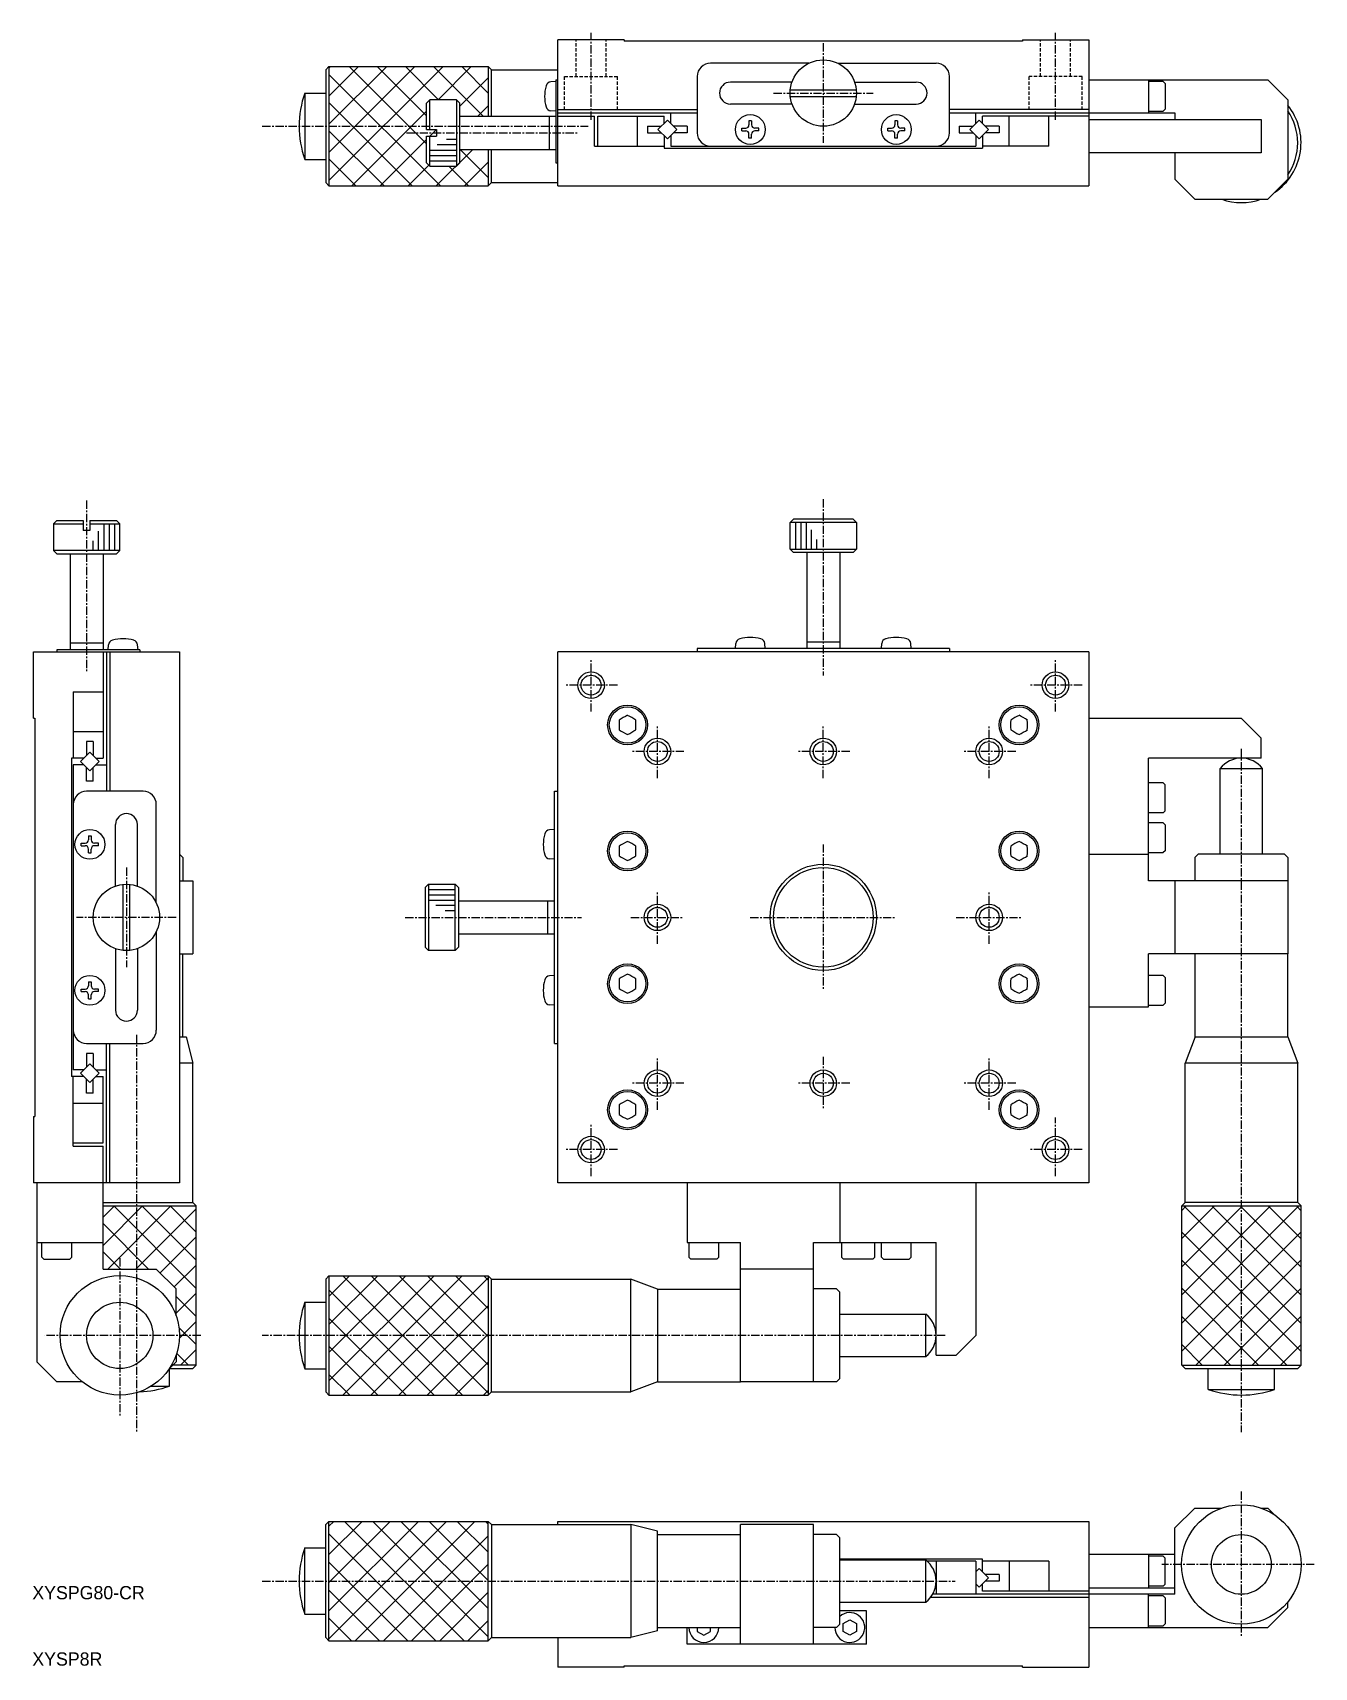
# Model space of a CAD drawing. Extents: x -120 to 320, y 32 to 279.
# Drawn here: x -119.9 to 73.2, y 32.5 to 278.8 of the extents above; entities that cross this region are included whole.
import ezdxf

# ---------------------------------------------------------------- set-up
doc = ezdxf.new("R2010")
doc.units = 0
doc.linetypes.add('CENTER', pattern=[2, 1.25, -0.25, 0.25, -0.25])
doc.linetypes.add('DASHED', pattern=[0.75, 0.5, -0.25])
doc.layers.get('0').update_dxf_attribs({"linetype": 'CONTINUOUS'})
doc.layers.add('CENTER', color=1, linetype='CENTER')

msp = doc.modelspace()

# ---------------------------------------------------------------- linework, layer by layer
at = {"color": 7, "linetype": 'CONTINUOUS'}
for p, q in [((-30.78, 277.71), (-40.78, 277.71)), ((-40.78, 255.71), (-40.78, 277.71)), ((-30.78, 277.71), (-30.78, 277.51)), ((29.22, 277.51), (-30.78, 277.51)), ((29.22, 277.71), (39.22, 277.71)), ((29.22, 277.71), (29.22, 277.51)), ((39.22, 277.71), (39.22, 255.71)), ((-75.28, 273.71), (-75.78, 273.21)), ((-75.28, 273.48), (-75.05, 273.71)), ((-75.28, 273.71), (-75.28, 255.71)), ((-75.28, 273.71), (-51.28, 273.71)), ((-51.28, 273.71), (-51.28, 266.21)), ((-51.28, 273.71), (-50.78, 273.21)), ((-2.96, 274.21), (-17.78, 274.21)), ((1.4, 274.21), (16.22, 274.21)), ((-75.78, 273.21), (-75.78, 256.21)), ((-50.78, 266.21), (-50.78, 273.21)), ((-50.78, 273.21), (-40.78, 273.21)), ((-41.08, 271.46), (-41.86, 271.4)), ((-41.08, 271.71), (-40.78, 271.71)), ((-41.08, 271.71), (-41.08, 259.21)), ((-19.78, 272.21), (-19.78, 263.71)), ((-5.5, 271.36), (-14.78, 271.36)), ((3.94, 271.36), (13.22, 271.36)), ((18.22, 263.71), (18.22, 272.21)), ((39.22, 271.71), (66.22, 271.71)), ((48.22, 271.71), (48.22, 266.71)), ((50.42, 271.46), (48.22, 271.46)), ((50.72, 271.16), (50.42, 271.46)), ((50.72, 271.16), (50.72, 267.26)), ((66.22, 271.71), (69.22, 268.71)), ((-78.92, 269.71), (-78.92, 259.71)), ((-78.92, 269.71), (-75.78, 269.71)), ((-60.58, 268.21), (-60.08, 268.71)), ((-60.08, 264.21), (-60.08, 268.71)), ((-56.08, 268.71), (-60.08, 268.71)), ((-56.08, 268.71), (-56.08, 258.71)), ((-55.58, 268.21), (-56.08, 268.71)), ((-5.76, 270.21), (4.19, 270.21)), ((-5.76, 269.21), (4.19, 269.21)), ((69.22, 268.71), (69.22, 256.71)), ((-60.58, 264.21), (-60.58, 268.21)), ((-55.58, 259.21), (-55.58, 268.21)), ((-55.58, 266.21), (-41.08, 266.21)), ((-42.08, 266.21), (-42.08, 261.21)), ((-41.08, 266.96), (-41.86, 267.03)), ((-40.78, 267.21), (-19.78, 267.21)), ((-40.78, 266.71), (-19.78, 266.71)), ((-40.78, 266.21), (-35.28, 266.21)), ((-35.28, 261.71), (-35.28, 266.21)), ((-34.78, 266.21), (-24.78, 266.21)), ((-34.78, 261.71), (-34.78, 266.21)), ((-28.78, 261.71), (-28.78, 266.21)), ((-24.78, 265.13), (-24.78, 266.21)), ((-23.78, 265.13), (-23.78, 266.71)), ((-5.5, 268.06), (-14.78, 268.06)), ((3.94, 268.06), (13.22, 268.06)), ((39.22, 267.21), (18.22, 267.21)), ((18.22, 266.71), (52.22, 266.71)), ((22.21, 265.13), (22.21, 266.71)), ((23.22, 265.13), (23.22, 266.21)), ((39.22, 266.21), (23.22, 266.21)), ((27.22, 261.71), (27.22, 266.21)), ((33.22, 261.71), (33.22, 266.21)), ((48.22, 266.96), (50.42, 266.96)), ((50.72, 267.26), (50.42, 266.96)), ((52.22, 266.71), (52.22, 265.71)), ((-60.58, 264.21), (-59.08, 264.21)), ((-59.09, 264.21), (-60.09, 263.21)), ((-59.08, 264.21), (-59.08, 263.21)), ((-27.28, 264.71), (-27.28, 263.71)), ((-27.28, 264.71), (-25.2, 264.71)), ((-27.28, 263.71), (-25.2, 263.71)), ((-25.7, 264.21), (-24.28, 265.63)), ((-25.7, 264.21), (-24.28, 262.8)), ((-24.28, 265.63), (-22.87, 264.21)), ((-24.28, 262.8), (-22.87, 264.21)), ((-21.28, 264.71), (-23.37, 264.71)), ((-21.28, 263.71), (-23.37, 263.71)), ((-21.28, 264.71), (-21.28, 263.71)), ((-13.08, 264.41), (-12.48, 264.41)), ((-13.08, 264.01), (-13.08, 264.41)), ((-13.08, 264.01), (-12.48, 264.01)), ((-11.98, 265.51), (-11.98, 264.91)), ((-11.58, 265.51), (-11.98, 265.51)), ((-11.58, 265.51), (-11.58, 264.91)), ((-10.48, 264.41), (-11.08, 264.41)), ((-10.48, 264.01), (-11.08, 264.01)), ((-10.48, 264.01), (-10.48, 264.41)), ((8.92, 264.41), (9.52, 264.41)), ((8.92, 264.01), (8.92, 264.41)), ((8.92, 264.01), (9.52, 264.01)), ((10.02, 265.51), (10.02, 264.91)), ((10.42, 265.51), (10.02, 265.51)), ((10.42, 265.51), (10.42, 264.91)), ((11.52, 264.41), (10.92, 264.41)), ((11.52, 264.01), (10.92, 264.01)), ((11.52, 264.01), (11.52, 264.41)), ((19.72, 264.71), (21.8, 264.71)), ((19.72, 264.71), (19.72, 263.71)), ((19.72, 263.71), (21.8, 263.71)), ((22.72, 265.63), (21.3, 264.21)), ((22.72, 262.8), (21.3, 264.21)), ((24.13, 264.21), (22.72, 265.63)), ((24.13, 264.21), (22.72, 262.8)), ((25.72, 264.71), (23.63, 264.71)), ((25.72, 263.71), (23.63, 263.71)), ((25.72, 264.71), (25.72, 263.71)), ((39.22, 265.71), (65.22, 265.71)), ((65.22, 265.71), (65.22, 260.71)), ((-60.58, 259.21), (-60.58, 263.21)), ((-60.58, 263.21), (-59.08, 263.21)), ((-60.08, 258.71), (-60.08, 263.21)), ((-55.58, 261.21), (-41.08, 261.21)), ((-51.28, 261.21), (-51.28, 255.71)), ((-50.78, 256.21), (-50.78, 261.21)), ((-35.28, 261.71), (-24.78, 261.71)), ((-24.78, 263.3), (-24.78, 261.41)), ((-24.78, 261.41), (23.22, 261.41)), ((-23.78, 263.3), (-23.78, 261.71)), ((-23.78, 261.71), (22.22, 261.71)), ((-11.98, 262.91), (-11.98, 263.51)), ((-11.58, 262.91), (-11.98, 262.91)), ((-11.58, 262.91), (-11.58, 263.51)), ((10.02, 262.91), (10.02, 263.51)), ((10.42, 262.91), (10.02, 262.91)), ((10.42, 262.91), (10.42, 263.51)), ((22.22, 263.3), (22.22, 261.71)), ((23.22, 263.3), (23.22, 261.41)), ((33.22, 261.71), (23.22, 261.71)), ((-78.92, 259.71), (-75.78, 259.71)), ((-60.58, 259.21), (-60.08, 258.71)), ((-60.08, 258.71), (-56.08, 258.71)), ((-56.08, 258.71), (-55.58, 259.21)), ((-41.08, 259.21), (-40.78, 259.21)), ((65.22, 260.71), (39.22, 260.71)), ((52.22, 260.71), (52.22, 256.71)), ((-75.28, 255.71), (-75.78, 256.21)), ((-50.78, 256.21), (-51.28, 255.71)), ((-50.78, 256.21), (-40.78, 256.21)), ((52.22, 256.71), (55.22, 253.71)), ((66.22, 253.71), (69.22, 256.71)), ((-75.28, 255.71), (-51.28, 255.71)), ((-40.78, 255.71), (39.22, 255.71)), ((55.22, 253.71), (66.22, 253.71)), ((-116.31, 205.28), (-116.81, 204.78)), ((-116.81, 204.78), (-112.31, 204.78)), ((-116.81, 204.78), (-116.81, 200.78)), ((-116.31, 205.28), (-112.31, 205.28)), ((-112.31, 205.28), (-112.31, 203.78)), ((-111.31, 205.28), (-107.31, 205.28)), ((-111.31, 205.28), (-111.31, 203.78)), ((-111.31, 204.78), (-106.81, 204.78)), ((-107.31, 205.28), (-106.81, 204.78)), ((-106.81, 200.78), (-106.81, 204.78)), ((-5.28, 205.48), (-5.78, 204.98)), ((4.22, 204.98), (-5.78, 204.98)), ((-5.78, 200.98), (-5.78, 204.98)), ((3.72, 205.48), (-5.28, 205.48)), ((3.72, 205.48), (4.22, 204.98)), ((4.22, 204.98), (4.22, 200.98)), ((-111.31, 203.78), (-112.31, 203.78)), ((-106.81, 200.78), (-116.81, 200.78)), ((-116.81, 200.78), (-116.31, 200.28)), ((-116.31, 200.28), (-107.31, 200.28)), ((-114.31, 200.28), (-114.31, 185.78)), ((-109.31, 200.28), (-109.31, 185.78)), ((-107.31, 200.28), (-106.81, 200.78)), ((-5.78, 200.98), (4.22, 200.98)), ((-5.28, 200.48), (-5.78, 200.98)), ((3.72, 200.48), (-5.28, 200.48)), ((-3.28, 200.48), (-3.28, 185.98)), ((1.72, 200.48), (1.72, 185.98)), ((4.22, 200.98), (3.72, 200.48)), ((-119.81, 175.48), (-119.81, 185.48)), ((-119.81, 185.48), (-97.81, 185.48)), ((-116.31, 185.78), (-116.31, 185.48)), ((-103.81, 185.78), (-116.31, 185.78)), ((-109.31, 186.78), (-114.31, 186.78)), ((-109.31, 185.48), (-109.31, 169.48)), ((-108.81, 185.48), (-108.81, 164.48)), ((-108.56, 185.78), (-108.49, 186.56)), ((-108.31, 185.48), (-108.31, 164.48)), ((-104.06, 185.78), (-104.13, 186.56)), ((-103.81, 185.78), (-103.81, 185.48)), ((-97.81, 185.48), (-97.81, 105.48)), ((-40.78, 105.48), (-40.78, 185.48)), ((39.22, 185.48), (-40.78, 185.48)), ((18.22, 185.98), (-19.78, 185.98)), ((-19.78, 185.98), (-19.78, 185.48)), ((-14.03, 185.98), (-13.96, 186.76)), ((-9.53, 185.98), (-9.6, 186.76)), ((-3.28, 186.98), (1.72, 186.98)), ((7.97, 185.98), (8.04, 186.76)), ((12.47, 185.98), (12.4, 186.76)), ((18.22, 185.98), (18.22, 185.48)), ((39.22, 185.48), (39.22, 105.48)), ((-113.81, 179.48), (-113.81, 169.48)), ((-113.81, 179.48), (-109.31, 179.48)), ((-119.81, 175.48), (-119.61, 175.48)), ((-119.61, 175.48), (-119.61, 115.48)), ((39.22, 175.48), (62.22, 175.48)), ((62.22, 175.48), (65.22, 172.48)), ((-113.81, 173.48), (-109.31, 173.48)), ((65.22, 169.48), (65.22, 172.48)), ((-111.31, 170.39), (-112.72, 168.98)), ((-110.81, 171.98), (-111.81, 171.98)), ((-111.81, 171.98), (-111.81, 169.9)), ((-111.31, 170.39), (-109.9, 168.98)), ((-110.81, 171.98), (-110.81, 169.89)), ((-114.11, 169.48), (-114.11, 121.48)), ((-112.22, 169.48), (-114.11, 169.48)), ((-112.22, 168.48), (-113.81, 168.48)), ((-113.81, 168.48), (-113.81, 122.48)), ((-112.72, 168.98), (-111.31, 167.57)), ((-111.81, 165.98), (-111.81, 168.07)), ((-109.9, 168.98), (-111.31, 167.57)), ((-110.81, 165.98), (-110.81, 168.07)), ((-110.4, 169.48), (-109.31, 169.48)), ((-110.4, 168.48), (-108.81, 168.48)), ((48.22, 150.98), (48.22, 169.48)), ((65.22, 169.48), (48.22, 169.48)), ((59.04, 167.91), (65.39, 167.91)), ((59.04, 154.98), (59.04, 167.91)), ((65.39, 154.98), (65.39, 167.91)), ((-110.81, 165.98), (-111.81, 165.98)), ((50.42, 165.73), (48.22, 165.73)), ((50.72, 165.43), (50.42, 165.73)), ((50.72, 161.53), (50.72, 165.43)), ((-103.31, 164.48), (-111.81, 164.48)), ((-41.28, 126.48), (-41.28, 164.48)), ((-41.28, 164.48), (-40.78, 164.48)), ((-101.31, 147.66), (-101.31, 162.48)), ((50.42, 161.23), (48.22, 161.23)), ((50.72, 161.53), (50.42, 161.23)), ((-111.51, 157.78), (-111.51, 157.18)), ((-111.51, 157.78), (-111.11, 157.78)), ((-111.11, 157.78), (-111.11, 157.18)), ((-107.46, 150.2), (-107.46, 159.48)), ((-104.16, 150.2), (-104.16, 159.48)), ((-41.28, 158.73), (-42.06, 158.66)), ((50.42, 159.73), (48.22, 159.73)), ((50.72, 159.43), (50.42, 159.73)), ((50.72, 159.43), (50.72, 155.53)), ((-112.61, 156.68), (-112.01, 156.68)), ((-112.61, 156.28), (-112.61, 156.68)), ((-112.61, 156.28), (-112.01, 156.28)), ((-111.51, 155.18), (-111.51, 155.78)), ((-111.11, 155.18), (-111.11, 155.78)), ((-110.01, 156.68), (-110.61, 156.68)), ((-110.01, 156.28), (-110.61, 156.28)), ((-110.01, 156.28), (-110.01, 156.68)), ((48.22, 155.23), (50.42, 155.23)), ((50.72, 155.53), (50.42, 155.23)), ((-111.51, 155.18), (-111.11, 155.18)), ((-97.31, 154.48), (-97.81, 154.98)), ((-97.31, 154.48), (-97.31, 150.98)), ((-41.28, 154.23), (-42.06, 154.3)), ((39.22, 154.98), (48.22, 154.98)), ((55.22, 154.48), (55.72, 154.98)), ((55.22, 154.48), (55.22, 150.98)), ((68.72, 154.98), (55.72, 154.98)), ((69.22, 154.48), (68.72, 154.98)), ((69.22, 154.48), (69.22, 139.98)), ((-106.31, 140.51), (-106.31, 150.46)), ((-105.31, 140.51), (-105.31, 150.46)), ((-97.81, 150.98), (-95.81, 150.98)), ((-95.81, 150.98), (-95.81, 139.98)), ((-60.78, 149.98), (-60.28, 150.48)), ((-60.28, 150.48), (-60.28, 140.48)), ((-60.28, 150.48), (-56.28, 150.48)), ((-56.28, 140.48), (-56.28, 150.48)), ((-56.28, 150.48), (-55.78, 149.98)), ((69.22, 150.98), (48.22, 150.98)), ((52.22, 150.98), (52.22, 139.98)), ((-60.78, 149.98), (-60.78, 140.98)), ((-55.78, 149.98), (-55.78, 140.98)), ((-55.78, 147.98), (-41.28, 147.98)), ((-42.28, 142.98), (-42.28, 147.98)), ((-101.31, 143.3), (-101.31, 128.48)), ((-55.78, 142.98), (-41.28, 142.98)), ((-107.46, 140.76), (-107.46, 131.48)), ((-104.16, 140.76), (-104.16, 131.48)), ((-60.78, 140.98), (-60.28, 140.48)), ((-56.28, 140.48), (-60.28, 140.48)), ((-55.78, 140.98), (-56.28, 140.48)), ((-97.81, 139.98), (-95.81, 139.98)), ((-97.31, 127.48), (-97.31, 139.98)), ((48.22, 131.98), (48.22, 139.98)), ((69.22, 139.98), (48.22, 139.98)), ((55.24, 127.48), (55.24, 139.98)), ((69.24, 127.48), (69.24, 139.98)), ((-111.51, 135.78), (-111.51, 135.18)), ((-111.51, 135.78), (-111.11, 135.78)), ((-111.11, 135.78), (-111.11, 135.18)), ((-41.28, 136.73), (-42.06, 136.66)), ((50.42, 136.73), (48.22, 136.73)), ((50.72, 136.43), (50.42, 136.73)), ((50.72, 136.43), (50.72, 132.53)), ((-112.61, 134.68), (-112.01, 134.68)), ((-112.61, 134.28), (-112.61, 134.68)), ((-112.61, 134.28), (-112.01, 134.28)), ((-111.51, 133.18), (-111.51, 133.78)), ((-111.51, 133.18), (-111.11, 133.18)), ((-111.11, 133.18), (-111.11, 133.78)), ((-110.01, 134.68), (-110.61, 134.68)), ((-110.01, 134.28), (-110.61, 134.28)), ((-110.01, 134.28), (-110.01, 134.68)), ((-41.28, 132.23), (-42.06, 132.3)), ((39.22, 131.98), (48.22, 131.98)), ((48.22, 132.23), (50.42, 132.23)), ((50.72, 132.53), (50.42, 132.23)), ((-111.81, 126.48), (-103.31, 126.48)), ((-108.81, 105.48), (-108.81, 126.48)), ((-108.31, 105.48), (-108.31, 126.48)), ((-97.81, 127.48), (-96.81, 127.48)), ((-96.81, 127.48), (-95.81, 123.48)), ((-41.28, 126.48), (-40.78, 126.48)), ((55.24, 127.48), (53.74, 123.48)), ((55.24, 127.48), (69.24, 127.48)), ((69.24, 127.48), (70.74, 123.48)), ((-112.72, 121.98), (-111.31, 123.39)), ((-111.81, 124.98), (-111.81, 122.9)), ((-110.81, 124.98), (-111.81, 124.98)), ((-109.9, 121.98), (-111.31, 123.39)), ((-110.81, 124.98), (-110.81, 122.89)), ((-95.81, 123.48), (-97.81, 123.48)), ((-95.81, 102.48), (-95.81, 123.48)), ((70.74, 123.48), (53.74, 123.48)), ((53.74, 102.48), (53.74, 123.48)), ((70.74, 102.48), (70.74, 123.48)), ((-112.22, 121.48), (-114.11, 121.48)), ((-112.22, 122.48), (-113.81, 122.48)), ((-113.81, 110.98), (-113.81, 121.48)), ((-111.31, 120.57), (-112.72, 121.98)), ((-111.81, 118.98), (-111.81, 121.07)), ((-111.31, 120.57), (-109.9, 121.98)), ((-110.81, 118.98), (-110.81, 121.07)), ((-110.4, 122.48), (-108.81, 122.48)), ((-110.4, 121.48), (-109.31, 121.48)), ((-109.31, 111.48), (-109.31, 121.48)), ((-110.81, 118.98), (-111.81, 118.98)), ((-113.81, 117.48), (-109.31, 117.48)), ((-119.81, 115.48), (-119.81, 105.48)), ((-119.81, 115.48), (-119.61, 115.48)), ((-113.81, 111.48), (-109.31, 111.48)), ((-113.81, 110.98), (-109.31, 110.98)), ((-109.31, 92.48), (-109.31, 110.98)), ((-97.81, 105.48), (-119.81, 105.48)), ((-119.31, 105.48), (-119.31, 78.48)), ((39.22, 105.48), (-40.78, 105.48)), ((-21.28, 105.48), (-21.28, 96.48)), ((1.72, 105.48), (1.72, 96.48)), ((22.22, 105.48), (22.22, 82.48)), ((-109.31, 102.48), (-95.81, 102.48)), ((-109.31, 101.98), (-95.31, 101.98)), ((-95.81, 102.48), (-95.31, 101.98)), ((-95.31, 77.98), (-95.31, 101.98)), ((53.24, 101.98), (53.74, 102.48)), ((53.24, 101.98), (71.24, 101.98)), ((53.24, 77.98), (53.24, 101.98)), ((70.74, 102.48), (53.74, 102.48)), ((70.74, 102.48), (71.24, 101.98)), ((71.24, 77.98), (71.24, 101.98)), ((-119.31, 96.48), (-109.31, 96.48)), ((-118.56, 94.28), (-118.56, 96.48)), ((-114.06, 94.28), (-114.06, 96.48)), ((-21.28, 96.48), (-13.28, 96.48)), ((-21.03, 96.48), (-21.03, 94.28)), ((-16.53, 94.28), (-16.53, 96.48)), ((-13.28, 75.48), (-13.28, 96.48)), ((-2.28, 75.48), (-2.28, 96.48)), ((-2.28, 96.48), (16.22, 96.48)), ((1.97, 96.48), (1.97, 94.28)), ((6.97, 94.28), (6.97, 96.48)), ((7.97, 94.28), (7.97, 96.48)), ((12.47, 94.28), (12.47, 96.48)), ((16.22, 79.48), (16.22, 96.48)), ((-118.26, 93.98), (-118.56, 94.28)), ((-118.26, 93.98), (-114.36, 93.98)), ((-114.36, 93.98), (-114.06, 94.28)), ((-20.73, 93.98), (-21.03, 94.28)), ((-16.83, 93.98), (-20.73, 93.98)), ((-16.83, 93.98), (-16.53, 94.28)), ((2.27, 93.98), (1.97, 94.28)), ((6.67, 93.98), (2.27, 93.98)), ((6.67, 93.98), (6.97, 94.28)), ((8.27, 93.98), (7.97, 94.28)), ((8.27, 93.98), (12.17, 93.98)), ((12.17, 93.98), (12.47, 94.28)), ((-109.31, 92.48), (-101.31, 92.48)), ((-101.31, 92.48), (-98.31, 89.48)), ((-75.28, 91.46), (-75.78, 90.96)), ((-75.28, 91.46), (-75.28, 73.46)), ((-75.28, 91.46), (-51.28, 91.46)), ((-51.28, 91.46), (-51.28, 73.46)), ((-51.28, 91.46), (-50.78, 90.96)), ((-2.28, 92.48), (-13.28, 92.48)), ((-98.31, 85.44), (-98.31, 89.48)), ((-75.78, 90.96), (-75.78, 73.96)), ((-50.78, 73.96), (-50.78, 90.96)), ((-50.78, 90.96), (-29.78, 90.96)), ((-25.78, 89.46), (-29.78, 90.96)), ((-29.78, 73.96), (-29.78, 90.96)), ((-25.78, 89.46), (-13.28, 89.46)), ((-25.78, 89.46), (-25.78, 75.46)), ((1.22, 89.48), (-2.28, 89.48)), ((1.22, 89.48), (1.72, 88.98)), ((1.72, 75.98), (1.72, 88.98)), ((-78.92, 87.46), (-78.92, 77.46)), ((-78.92, 87.46), (-75.78, 87.46)), ((1.72, 85.66), (14.65, 85.66)), ((14.65, 79.31), (14.65, 85.66)), ((22.22, 82.48), (19.22, 79.48)), ((-98.31, 79.52), (-98.31, 78.48)), ((1.72, 79.31), (14.65, 79.31)), ((16.22, 79.48), (19.22, 79.48)), ((-119.31, 78.48), (-116.31, 75.48)), ((-99.36, 77.43), (-98.31, 78.48)), ((-99.31, 77.48), (-95.81, 77.48)), ((-99.31, 74.84), (-99.31, 77.48)), ((-95.31, 77.98), (-98.81, 77.98)), ((-95.31, 77.98), (-95.81, 77.48)), ((-78.92, 77.46), (-75.78, 77.46)), ((53.24, 77.98), (71.24, 77.98)), ((53.24, 77.98), (53.74, 77.48)), ((53.74, 77.48), (70.74, 77.48)), ((57.24, 74.34), (57.24, 77.48)), ((67.24, 74.34), (67.24, 77.48)), ((71.24, 77.98), (70.74, 77.48)), ((-112.47, 75.48), (-116.31, 75.48)), ((-102.06, 74.84), (-99.31, 74.84)), ((-75.28, 73.46), (-75.78, 73.96)), ((-50.78, 73.96), (-51.28, 73.46)), ((-50.78, 73.96), (-29.78, 73.96)), ((-25.78, 75.46), (-29.78, 73.96)), ((-25.78, 75.46), (-13.28, 75.46)), ((1.22, 75.48), (-13.28, 75.48)), ((1.22, 75.48), (1.72, 75.98)), ((57.24, 74.34), (67.24, 74.34)), ((-75.28, 73.46), (-51.28, 73.46)), ((-75.28, 54.45), (-75.78, 53.95)), ((-75.28, 36.45), (-75.28, 54.45)), ((-75.28, 54.45), (-51.28, 54.45)), ((-51.28, 36.45), (-51.28, 54.45)), ((-50.78, 53.95), (-51.28, 54.45)), ((-40.78, 53.95), (-40.78, 54.45)), ((-40.78, 54.45), (39.22, 54.45)), ((39.22, 54.45), (39.22, 32.45)), ((55.22, 56.45), (52.22, 53.45)), ((55.22, 56.45), (59.26, 56.45)), ((65.18, 56.45), (66.22, 56.45)), ((66.22, 56.45), (67.27, 55.4)), ((-75.78, 36.95), (-75.78, 53.95)), ((-50.78, 53.95), (-29.78, 53.95)), ((-50.78, 53.95), (-50.78, 36.95)), ((-25.78, 52.95), (-29.78, 53.95)), ((-29.78, 53.95), (-29.78, 36.95)), ((-25.78, 37.95), (-25.78, 52.95)), ((-25.78, 52.45), (-13.28, 52.45)), ((-2.28, 53.95), (-13.28, 53.95)), ((-13.28, 35.95), (-13.28, 53.95)), ((-2.28, 35.95), (-2.28, 53.95)), ((1.22, 52.45), (-2.28, 52.45)), ((1.22, 52.45), (1.72, 51.95)), ((1.72, 38.95), (1.72, 51.95)), ((52.22, 43.45), (52.22, 53.45)), ((-78.92, 40.45), (-78.92, 50.45)), ((-78.92, 50.45), (-75.78, 50.45)), ((52.22, 49.45), (39.22, 49.45)), ((48.22, 49.45), (48.22, 44.45)), ((23.22, 48.75), (1.72, 48.75)), ((1.72, 48.63), (14.65, 48.63)), ((14.65, 42.28), (14.65, 48.63)), ((22.22, 48.45), (14.86, 48.45)), ((16.22, 48.45), (16.22, 43.45)), ((22.22, 48.45), (22.22, 43.45)), ((22.72, 47.35), (22.22, 46.85)), ((24.13, 45.93), (22.72, 47.35)), ((23.22, 46.85), (23.22, 48.75)), ((33.22, 48.45), (23.22, 48.45)), ((27.22, 48.45), (27.22, 43.95)), ((33.22, 48.45), (33.22, 43.95)), ((50.42, 49.2), (48.22, 49.2)), ((50.72, 48.9), (50.42, 49.2)), ((50.72, 45), (50.72, 48.9)), ((22.72, 44.52), (22.22, 45.02)), ((24.13, 45.93), (22.72, 44.52)), ((23.22, 43.95), (23.22, 45.02)), ((25.72, 46.43), (23.63, 46.43)), ((25.72, 45.43), (23.63, 45.43)), ((25.72, 46.43), (25.72, 45.43)), ((39.22, 44.45), (52.22, 44.45)), ((50.42, 44.7), (48.22, 44.7)), ((50.72, 45), (50.42, 44.7)), ((1.72, 42.28), (14.65, 42.28)), ((39.22, 42.95), (15.34, 42.95)), ((52.22, 43.45), (15.68, 43.45)), ((39.22, 43.95), (23.22, 43.95)), ((48.22, 38.45), (48.22, 43.45)), ((50.42, 43.2), (48.22, 43.2)), ((50.72, 42.9), (50.42, 43.2)), ((50.72, 42.9), (50.72, 39)), ((69.22, 41.45), (69.22, 42.29)), ((-78.92, 40.45), (-75.78, 40.45)), ((5.72, 40.95), (1.72, 40.95)), ((2.22, 39.03), (3.22, 39.61)), ((3.22, 39.61), (4.22, 39.03)), ((5.72, 35.95), (5.72, 40.95)), ((69.22, 41.45), (66.22, 38.45)), ((-25.78, 37.95), (-29.78, 36.95)), ((-25.78, 38.45), (-13.28, 38.45)), ((-21.28, 35.95), (-21.28, 38.45)), ((-19.78, 38.45), (-19.78, 37.87)), ((-19.78, 37.87), (-18.78, 37.3)), ((-18.78, 37.3), (-17.78, 37.87)), ((-17.78, 37.87), (-17.78, 38.45)), ((1.22, 38.45), (-2.28, 38.45)), ((1.22, 38.45), (1.72, 38.95)), ((2.22, 37.87), (2.22, 39.03)), ((3.22, 37.3), (2.22, 37.87)), ((4.22, 37.87), (3.22, 37.3)), ((4.22, 39.03), (4.22, 37.87)), ((39.22, 38.45), (66.22, 38.45)), ((48.22, 38.7), (50.42, 38.7)), ((50.72, 39), (50.42, 38.7)), ((-75.28, 36.45), (-75.78, 36.95)), ((-75.28, 36.45), (-51.28, 36.45)), ((-51.28, 36.45), (-50.78, 36.95)), ((-50.78, 36.95), (-29.78, 36.95)), ((-40.78, 36.95), (-40.78, 32.45)), ((5.72, 35.95), (-21.28, 35.95)), ((-30.78, 32.45), (-40.78, 32.45)), ((-30.78, 32.45), (-30.78, 32.65)), ((-30.78, 32.65), (29.22, 32.65)), ((29.22, 32.45), (29.22, 32.65)), ((29.22, 32.45), (39.22, 32.45))]:
    msp.add_line(p, q, dxfattribs=at)
at = {"color": 3, "linetype": 'DASHED'}
for p, q in [((-38.03, 272.21), (-38.03, 277.71)), ((-33.53, 272.21), (-33.53, 277.71)), ((31.97, 272.21), (31.97, 277.71)), ((36.47, 272.21), (36.47, 277.71)), ((-39.78, 267.21), (-39.78, 272.21)), ((-39.78, 272.21), (-31.78, 272.21)), ((-31.78, 267.21), (-31.78, 272.21)), ((30.22, 267.21), (30.22, 272.21)), ((38.22, 272.21), (30.22, 272.21)), ((38.22, 267.21), (38.22, 272.21))]:
    msp.add_line(p, q, dxfattribs=at)
at = {"color": 3, "linetype": 'CONTINUOUS'}
for p, q in [((-75.28, 269.24), (-70.81, 273.71)), ((-75.28, 265), (-66.56, 273.71)), ((-75.28, 260.75), (-62.32, 273.71)), ((-75.28, 256.51), (-58.08, 273.71)), ((-60.58, 262.05), (-72.24, 273.71)), ((-68, 273.71), (-60.58, 266.3)), ((-63.76, 273.71), (-58.76, 268.71)), ((-59.52, 273.71), (-52.02, 266.21)), ((-58.84, 268.71), (-53.84, 273.71)), ((-55.27, 273.71), (-51.28, 269.72)), ((-75.28, 272.51), (-58.49, 255.71)), ((-55.58, 267.73), (-51.28, 272.03)), ((-75.28, 268.27), (-62.73, 255.71)), ((-71.84, 255.71), (-60.58, 266.97)), ((-52.85, 266.21), (-51.28, 267.78)), ((-75.28, 264.02), (-66.97, 255.71)), ((-60.58, 262.73), (-67.59, 255.71)), ((-59.11, 255.71), (-53.61, 261.21)), ((-56.08, 261.91), (-58.98, 261.91)), ((-56.08, 262.71), (-57.56, 262.71)), ((-55.5, 261.21), (-51.28, 257)), ((-75.28, 259.78), (-71.21, 255.71)), ((-63.35, 255.71), (-60.22, 258.85)), ((-60.08, 261.11), (-56.08, 261.11)), ((-60.08, 260.31), (-56.08, 260.31)), ((-60.08, 259.51), (-56.08, 259.51)), ((-54.24, 255.71), (-57.24, 258.71)), ((-54.86, 255.71), (-51.28, 259.3)), ((-109.21, 204.78), (-109.21, 200.78)), ((-108.41, 204.78), (-108.41, 200.78)), ((-107.61, 204.78), (-107.61, 200.78)), ((-4.98, 204.98), (-4.98, 200.98)), ((-4.18, 204.98), (-4.18, 200.98)), ((-3.38, 204.98), (-3.38, 200.98)), ((-110.81, 200.78), (-110.81, 202.25)), ((-110.01, 200.78), (-110.01, 203.68)), ((-2.58, 200.98), (-2.58, 203.88)), ((-1.78, 200.98), (-1.78, 202.45)), ((-60.28, 149.68), (-56.28, 149.68)), ((-60.28, 148.88), (-56.28, 148.88)), ((-60.28, 148.08), (-56.28, 148.08)), ((-56.28, 147.28), (-59.18, 147.28)), ((-56.28, 146.48), (-57.76, 146.48)), ((-107.62, 101.98), (-109.31, 100.29)), ((-103.37, 101.98), (-109.31, 96.04)), ((-99.13, 101.98), (-108.63, 92.48)), ((-95.31, 89.56), (-107.73, 101.98)), ((-95.31, 101.56), (-104.39, 92.48)), ((-95.31, 93.81), (-103.48, 101.98)), ((-95.31, 98.05), (-99.24, 101.98)), ((53.24, 84.33), (70.89, 101.98)), ((53.24, 88.57), (66.64, 101.98)), ((53.24, 92.81), (62.4, 101.98)), ((53.24, 97.06), (58.16, 101.98)), ((53.24, 101.3), (53.92, 101.98)), ((53.55, 101.98), (71.24, 84.29)), ((57.79, 101.98), (71.24, 88.54)), ((62.03, 101.98), (71.24, 92.78)), ((66.28, 101.98), (71.24, 97.02)), ((70.52, 101.98), (71.24, 101.26)), ((-102.47, 92.48), (-109.31, 99.32)), ((-95.31, 97.32), (-100.73, 91.9)), ((53.24, 80.09), (71.24, 98.09)), ((53.24, 98.05), (71.24, 80.05)), ((-106.71, 92.48), (-109.31, 95.08)), ((53.24, 93.81), (69.06, 77.98)), ((55.37, 77.98), (71.24, 93.84)), ((-95.31, 93.07), (-98.61, 89.78)), ((-59.45, 91.46), (-75.28, 75.63)), ((-63.7, 91.46), (-75.28, 79.88)), ((-67.94, 91.46), (-75.28, 84.12)), ((-72.18, 91.46), (-75.28, 88.36)), ((-55.21, 91.46), (-73.21, 73.46)), ((-73.18, 91.46), (-55.18, 73.46)), ((-68.93, 91.46), (-51.28, 73.81)), ((-64.69, 91.46), (-51.28, 78.05)), ((-60.45, 91.46), (-51.28, 82.3)), ((-56.21, 91.46), (-51.28, 86.54)), ((-51.96, 91.46), (-51.28, 90.78)), ((-95.31, 88.83), (-98.31, 85.83)), ((-75.28, 89.33), (-59.42, 73.46)), ((-51.28, 91.15), (-68.97, 73.46)), ((53.24, 89.57), (64.82, 77.98)), ((59.62, 77.98), (71.24, 89.6)), ((-95.31, 85.32), (-98.31, 88.32)), ((-51.28, 86.91), (-64.73, 73.46)), ((-95.31, 84.59), (-97.82, 82.08)), ((-75.28, 85.08), (-63.66, 73.46)), ((53.24, 85.32), (60.58, 77.98)), ((63.86, 77.98), (71.24, 85.36)), ((-95.31, 81.08), (-97.89, 83.65)), ((-51.28, 82.66), (-60.48, 73.46)), ((-96.46, 77.98), (-98.23, 79.76)), ((-95.31, 80.35), (-97.68, 77.98)), ((-75.28, 80.84), (-67.9, 73.46)), ((53.24, 81.08), (56.34, 77.98)), ((68.1, 77.98), (71.24, 81.12)), ((-75.28, 76.6), (-72.15, 73.46)), ((-51.28, 78.42), (-56.24, 73.46)), ((-51.28, 74.18), (-52, 73.46)), ((-74.54, 54.45), (-75.28, 53.71)), ((-70.29, 54.45), (-75.28, 49.46)), ((-66.05, 54.45), (-75.28, 45.22)), ((-61.81, 54.45), (-75.28, 40.98)), ((-57.57, 54.45), (-75.28, 36.73)), ((-54.93, 36.45), (-72.93, 54.45)), ((-53.32, 54.45), (-71.32, 36.45)), ((-51.28, 37.05), (-68.68, 54.45)), ((-51.28, 41.29), (-64.44, 54.45)), ((-51.28, 45.53), (-60.2, 54.45)), ((-51.28, 49.78), (-55.96, 54.45)), ((-51.28, 54.02), (-51.71, 54.45)), ((-59.17, 36.45), (-75.28, 52.56)), ((-51.28, 52.25), (-67.08, 36.45)), ((-63.41, 36.45), (-75.28, 48.32)), ((-51.28, 48.01), (-62.84, 36.45)), ((-67.65, 36.45), (-75.28, 44.08)), ((-51.28, 43.76), (-58.59, 36.45)), ((-71.9, 36.45), (-75.28, 39.84)), ((-51.28, 39.52), (-54.35, 36.45))]:
    msp.add_line(p, q, dxfattribs=at)
at = {"color": 7, "linetype": 'CONTINUOUS'}
for centre, radius in [((-0.78, 269.71), 5), ((-11.78, 264.21), 2.25), ((10.22, 264.21), 2.25), ((-35.78, 180.48), 1.5), ((34.22, 180.48), 1.5), ((-30.28, 174.48), 3), ((28.72, 174.48), 3), ((-30.28, 174.48), 2.75), ((28.72, 174.48), 2.75), ((-25.78, 170.48), 1.5), ((-0.78, 170.48), 1.5), ((24.22, 170.48), 1.5), ((-111.31, 156.48), 2.25), ((-30.28, 155.48), 3), ((-30.28, 155.48), 2.75), ((28.72, 155.48), 3), ((28.72, 155.48), 2.75), ((-0.78, 145.48), 7.5), ((-105.81, 145.48), 5), ((-25.78, 145.48), 1.5), ((24.22, 145.48), 1.5), ((-30.28, 135.48), 3), ((-30.28, 135.48), 2.75), ((28.72, 135.48), 3), ((28.72, 135.48), 2.75), ((-111.31, 134.48), 2.25), ((-25.78, 120.48), 1.5), ((-0.78, 120.48), 1.5), ((24.22, 120.48), 1.5), ((-30.28, 116.48), 3), ((-30.28, 116.48), 2.75), ((28.72, 116.48), 3), ((28.72, 116.48), 2.75), ((-35.78, 110.48), 1.5), ((34.22, 110.48), 1.5), ((-106.81, 82.48), 9), ((-106.81, 82.48), 5), ((62.22, 47.95), 9), ((62.22, 47.95), 4.5)]:
    msp.add_circle(centre, radius, dxfattribs=at)
at = {"color": 3, "linetype": 'CONTINUOUS'}
for centre, radius in [((-35.78, 180.48), 2), ((34.22, 180.48), 2), ((-25.78, 170.48), 2), ((-0.78, 170.48), 2), ((24.22, 170.48), 2), ((-0.78, 145.48), 8), ((-25.78, 145.48), 2), ((24.22, 145.48), 2), ((-25.78, 120.48), 2), ((-0.78, 120.48), 2), ((24.22, 120.48), 2), ((-35.78, 110.48), 2), ((34.22, 110.48), 2)]:
    msp.add_circle(centre, radius, dxfattribs=at)
at = {"color": 7, "linetype": 'CONTINUOUS'}
for centre, radius, start, end in [((-17.78, 272.21), 2, 90, 180), ((16.22, 272.21), 2, 360, 90), ((-41.79, 270.6), 0.8, 95.019, 164.556), ((-14.78, 269.71), 1.65, 90, 270), ((13.22, 269.71), 1.65, 270, 90), ((-64.78, 264.71), 15, 160.529, 199.471), ((-36.78, 269.21), 6, 164.553, 195.447), ((-41.79, 267.83), 0.8, 195.444, 264.981), ((62.22, 262.21), 9, 304.1406, 38.9424), ((62.22, 262.21), 8.5, 325.4397, 34.5603), ((-17.78, 263.71), 2, 180, 270), ((-12.48, 264.91), 0.5, 270, 360), ((-12.48, 263.51), 0.5, 360, 90), ((-11.08, 264.91), 0.5, 180, 270), ((-11.08, 263.51), 0.5, 90, 180), ((9.52, 264.91), 0.5, 270, 360), ((9.52, 263.51), 0.5, 360, 90), ((10.92, 264.91), 0.5, 180, 270), ((10.92, 263.51), 0.5, 90, 180), ((16.22, 263.71), 2, 270, 360), ((62.22, 262.21), 9, 250.8118, 289.1882), ((-107.7, 186.49), 0.8, 105.444, 174.981), ((-106.31, 181.48), 6, 74.553, 105.447), ((-104.93, 186.49), 0.8, 5.019, 74.556), ((-13.17, 186.69), 0.8, 105.444, 174.981), ((-11.78, 181.68), 6, 74.553, 105.447), ((-10.4, 186.69), 0.8, 5.019, 74.556), ((8.83, 186.69), 0.8, 105.444, 174.981), ((10.22, 181.68), 6, 74.553, 105.447), ((11.6, 186.69), 0.8, 5.019, 74.556), ((-21.56, 174.48), 10, 175.865, 184.146), ((-25.92, 166.93), 10, 115.868, 124.146), ((-34.64, 166.92), 10, 55.867, 64.145), ((-39.01, 174.48), 10, 355.865, 4.146), ((37.44, 174.48), 10, 175.854, 184.135), ((33.08, 166.92), 10, 115.855, 124.133), ((24.36, 166.93), 10, 55.854, 64.132), ((19.99, 174.48), 10, 355.854, 4.135), ((-25.92, 182.04), 10, 235.867, 244.145), ((-34.64, 182.04), 10, 295.868, 304.146), ((33.08, 182.04), 10, 235.854, 244.132), ((24.36, 182.04), 10, 295.855, 304.133), ((62.22, 165.48), 4, 37.463, 142.537), ((-111.81, 162.48), 2, 90, 180), ((-103.31, 162.48), 2, 360, 90), ((-105.81, 159.48), 1.65, 360, 180), ((-36.98, 156.48), 6, 164.553, 195.447), ((-41.99, 157.86), 0.8, 95.019, 164.556), ((-112.01, 157.18), 0.5, 270, 360), ((-112.01, 155.78), 0.5, 360, 90), ((-110.61, 157.18), 0.5, 180, 270), ((-110.61, 155.78), 0.5, 90, 180), ((-21.56, 155.48), 10, 175.86, 184.135), ((-25.92, 147.92), 10, 115.855, 124.133), ((-34.64, 147.93), 10, 55.854, 64.132), ((-39.01, 155.48), 10, 355.86, 4.135), ((37.44, 155.48), 10, 175.865, 184.14), ((33.08, 147.93), 10, 115.868, 124.146), ((24.36, 147.92), 10, 55.867, 64.145), ((19.99, 155.48), 10, 355.865, 4.14), ((-41.99, 155.1), 0.8, 195.444, 264.981), ((-25.92, 163.04), 10, 235.854, 244.132), ((-34.64, 163.04), 10, 295.855, 304.133), ((33.08, 163.04), 10, 235.867, 244.145), ((24.36, 163.04), 10, 295.868, 304.146), ((-36.98, 134.48), 6, 164.553, 195.447), ((-41.99, 135.86), 0.8, 95.019, 164.556), ((-21.56, 135.48), 10, 175.86, 184.135), ((-25.92, 127.92), 10, 115.855, 124.133), ((-34.64, 127.93), 10, 55.854, 64.132), ((-39.01, 135.48), 10, 355.86, 4.135), ((37.44, 135.48), 10, 175.865, 184.14), ((33.08, 127.93), 10, 115.868, 124.146), ((24.36, 127.92), 10, 55.867, 64.145), ((19.99, 135.48), 10, 355.865, 4.14), ((-112.01, 135.18), 0.5, 270, 360), ((-112.01, 133.78), 0.5, 360, 90), ((-110.61, 135.18), 0.5, 180, 270), ((-110.61, 133.78), 0.5, 90, 180), ((-25.92, 143.04), 10, 235.854, 244.132), ((-34.64, 143.04), 10, 295.855, 304.133), ((33.08, 143.04), 10, 235.867, 244.145), ((24.36, 143.04), 10, 295.868, 304.146), ((-105.81, 131.48), 1.65, 180, 360), ((-41.99, 133.1), 0.8, 195.444, 264.981), ((-111.81, 128.48), 2, 180, 270), ((-103.31, 128.48), 2, 270, 360), ((-21.56, 116.48), 10, 175.865, 184.14), ((-25.92, 108.93), 10, 115.868, 124.146), ((-34.64, 108.93), 10, 55.867, 64.145), ((-39.01, 116.48), 10, 355.865, 4.14), ((37.44, 116.48), 10, 175.86, 184.135), ((33.08, 108.93), 10, 115.855, 124.133), ((24.36, 108.93), 10, 55.854, 64.132), ((19.99, 116.48), 10, 355.86, 4.135), ((-25.92, 124.04), 10, 235.867, 244.145), ((-34.64, 124.04), 10, 295.868, 304.146), ((33.08, 124.04), 10, 235.854, 244.132), ((24.36, 124.04), 10, 295.855, 304.133), ((-64.78, 82.46), 15, 160.5288, 199.4712), ((12.22, 82.48), 4, 307.463, 52.537), ((-104.31, 88.98), 15, 271.8338, 289.4712), ((62.24, 88.48), 15, 250.5288, 289.4712), ((-64.78, 45.45), 15, 160.529, 199.471), ((12.22, 45.45), 4, 307.463, 52.537), ((3.22, 38.45), 2.25, 180, 131.8105), ((-18.78, 38.45), 2.25, 180, 360)]:
    msp.add_arc(centre, radius, start, end, dxfattribs=at)
at = {"layer": 'CENTER', "color": 1, "linetype": 'CENTER'}
for p, q in [((-35.78, 265.66), (-35.78, 278.81)), ((34.22, 265.66), (34.22, 278.81)), ((-0.78, 277.21), (-0.78, 262.21)), ((-8.28, 269.71), (6.72, 269.71)), ((-85.36, 264.71), (-36.2, 264.71)), ((-63.61, 263.71), (-37.68, 263.71)), ((-111.81, 208.31), (-111.81, 182.38)), ((-0.78, 208.51), (-0.78, 181.91)), ((-35.78, 176.48), (-35.78, 184.48)), ((34.22, 176.48), (34.22, 184.48)), ((-31.78, 180.48), (-39.78, 180.48)), ((38.22, 180.48), (30.22, 180.48)), ((-25.78, 166.48), (-25.78, 174.48)), ((-0.78, 166.48), (-0.78, 174.48)), ((24.22, 166.48), (24.22, 174.48)), ((-21.78, 170.48), (-29.78, 170.48)), ((3.22, 170.48), (-4.78, 170.48)), ((28.22, 170.48), (20.22, 170.48)), ((62.22, 170.87), (62.22, 67.9)), ((-0.78, 156.48), (-0.78, 134.48)), ((-105.81, 152.98), (-105.81, 137.98)), ((-25.78, 141.48), (-25.78, 149.48)), ((24.22, 141.48), (24.22, 149.48)), ((-98.31, 145.48), (-113.31, 145.48)), ((-63.81, 145.48), (-37.21, 145.48)), ((-29.78, 145.48), (-21.78, 145.48)), ((-11.78, 145.48), (10.22, 145.48)), ((19.26, 145.48), (29.17, 145.48)), ((-104.31, 127.76), (-104.31, 67.99)), ((-25.78, 116.48), (-25.78, 124.48)), ((-0.78, 124.48), (-0.78, 116.48)), ((24.22, 116.48), (24.22, 124.48)), ((-21.78, 120.48), (-29.78, 120.48)), ((3.22, 120.48), (-4.78, 120.48)), ((28.22, 120.48), (20.22, 120.48)), ((-35.78, 106.48), (-35.78, 114.48)), ((34.22, 106.48), (34.22, 115.34)), ((-31.78, 110.48), (-39.78, 110.48)), ((38.22, 110.48), (30.22, 110.48)), ((-106.81, 94.13), (-106.81, 70.36)), ((-94.58, 82.48), (-118.11, 82.48)), ((17.61, 82.48), (-85.36, 82.48)), ((62.22, 58.95), (62.22, 36.95)), ((73.22, 47.95), (50.22, 47.95)), ((-85.36, 45.45), (19.08, 45.45))]:
    msp.add_line(p, q, dxfattribs=at)

# ---------------------------------------------------------------- texts
at = {"color": 7, "linetype": 'CONTINUOUS'}
for s, p in [('XYSPG80-CR', (-119.99, 42.7)), ('XYSP8R', (-119.99, 32.7))]:
    msp.add_text(s, height=2, dxfattribs=at).set_placement(p)

doc.saveas('drawing.dxf')
